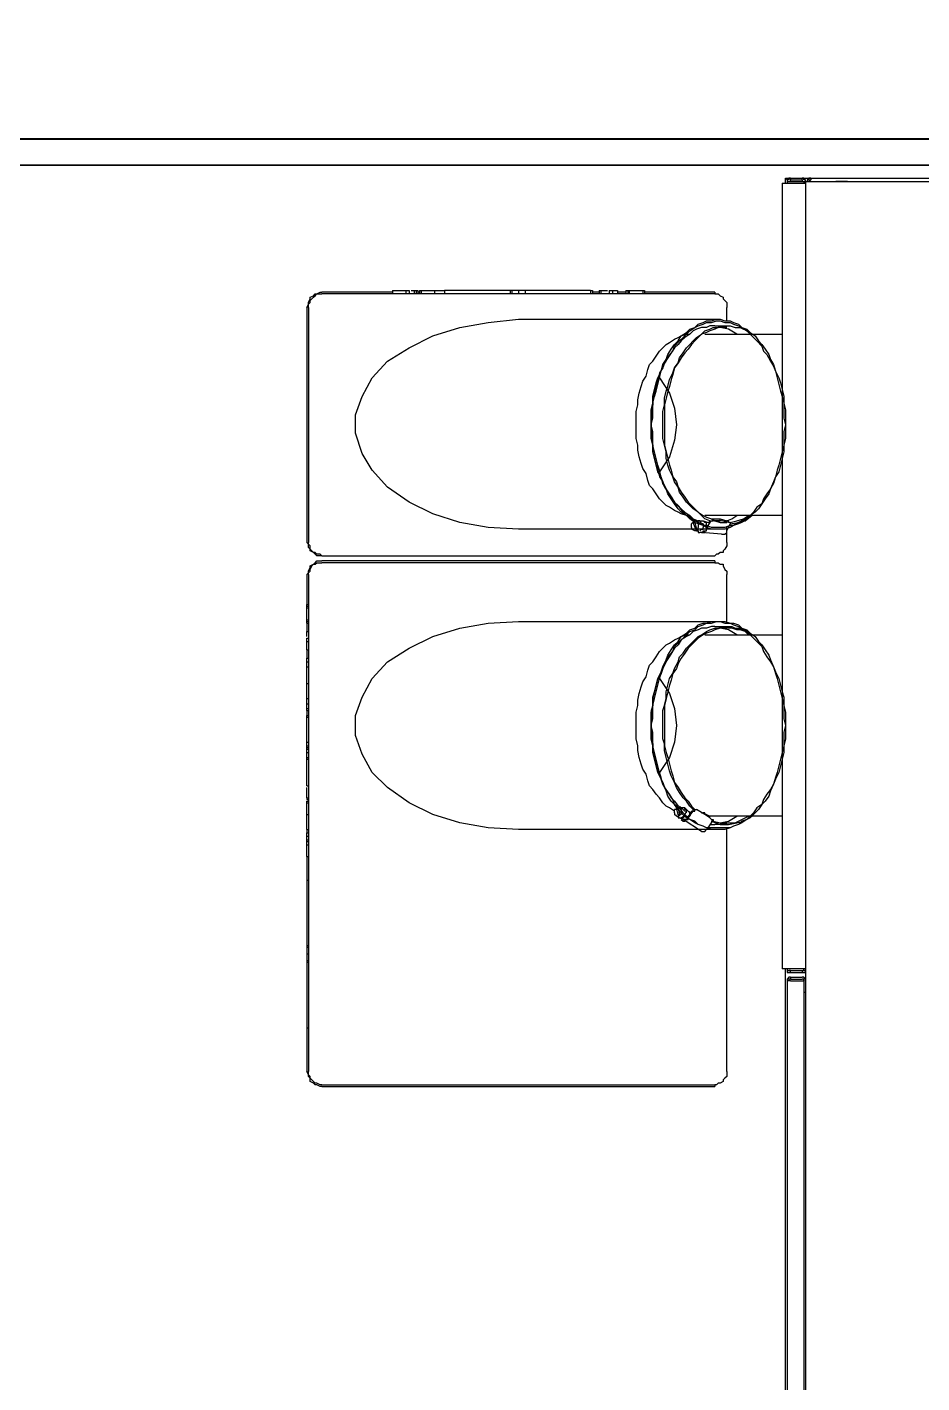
# Model space of a CAD drawing. Header units: millimetres. Extents: x 933584 to 974011, y 4545988 to 4553664.
# Drawn here: x 940089.8 to 940158.2, y 4547120.4 to 4547224.1 of the extents above; entities that cross this region are included whole.
import ezdxf

# ---------------------------------------------------------------- set-up
doc = ezdxf.new("R2010")
doc.units = ezdxf.units.MM
doc.linetypes.add('568_AVN_KES_01$0$HIDDEN', pattern=[0.375, 0.25, -0.125])
for name, color, linetype in [('0-EST-MEA', 10, 'Continuous'), ('0-LNS-SPL', 13, '568_AVN_KES_01$0$HIDDEN'), ('8-KBT-KEQ', 4, 'Continuous')]:
    doc.layers.add(name, color=color, linetype=linetype)
doc.layers.add('2-SPS-IBW', color=5, linetype='Continuous', lineweight=40)

# ---------------------------------------------------------------- blocks, each defined once
blk = doc.blocks.new('DBXCBXC')
at = {"layer": '8-KBT-KEQ'}
for p, q in [((940420.35, 4546771.12), (940420.74, 4546771.12)), ((940420.35, 4546771.12), (940420.48, 4546770.99)), ((940420.35, 4546770.74), (940420.35, 4546771.12)), ((940420.48, 4546770.99), (940420.35, 4546771.12)), ((940420.74, 4546771.12), (940420.74, 4546770.99)), ((940420.74, 4546771.12), (940421.64, 4546771.12)), ((940420.74, 4546770.99), (940421.64, 4546770.99)), ((940421.64, 4546770.99), (940421.64, 4546771.12)), ((940421.64, 4546771.12), (940422.28, 4546771.12)), ((940421.64, 4546770.99), (940421.64, 4546770.86)), ((940422.28, 4546771.12), (940477.48, 4546771.12)), ((940420.1, 4546770.74), (940420.1, 4546710.66)), ((940420.1, 4546770.74), (940421.89, 4546770.74)), ((940420.48, 4546770.86), (940420.61, 4546770.86)), ((940420.48, 4546770.86), (940420.48, 4546770.74)), ((940420.61, 4546770.86), (940421.76, 4546770.86)), ((940421.76, 4546770.86), (940421.76, 4546770.74)), ((940421.76, 4546770.86), (940421.89, 4546770.86)), ((940421.89, 4546770.86), (940421.89, 4546665.47)), ((940421.89, 4546770.86), (940426.9, 4546770.86)), ((940421.89, 4546770.86), (940421.89, 4546770.74)), ((940422.15, 4546770.86), (940422.15, 4546770.86)), ((940424.2, 4546770.86), (940424.2, 4546770.86)), ((940425.1, 4546770.86), (940424.2, 4546770.86)), ((940425.1, 4546770.86), (940425.1, 4546770.86)), ((940426.9, 4546770.86), (940440.38, 4546770.86)), ((940390.31, 4546762.39), (940384.92, 4546762.39)), ((940414.96, 4546762.26), (940384.92, 4546762.26)), ((940390.31, 4546762.52), (940390.31, 4546762.26)), ((940390.31, 4546762.52), (940391.34, 4546762.52)), ((940391.34, 4546762.52), (940391.34, 4546762.26)), ((940391.34, 4546762.52), (940391.6, 4546762.52)), ((940391.6, 4546762.52), (940391.6, 4546762.26)), ((940391.6, 4546762.52), (940391.6, 4546762.26)), ((940391.6, 4546762.52), (940391.6, 4546762.52)), ((940391.73, 4546762.52), (940391.98, 4546762.52)), ((940391.98, 4546762.52), (940392.11, 4546762.52)), ((940391.98, 4546762.52), (940391.98, 4546762.26)), ((940392.11, 4546762.52), (940392.11, 4546762.26)), ((940392.11, 4546762.52), (940392.24, 4546762.52)), ((940392.24, 4546762.52), (940392.24, 4546762.26)), ((940392.24, 4546762.52), (940392.24, 4546762.52)), ((940392.37, 4546762.39), (940392.24, 4546762.39)), ((940392.37, 4546762.52), (940392.37, 4546762.26)), ((940392.37, 4546762.52), (940392.5, 4546762.52)), ((940392.5, 4546762.52), (940393.52, 4546762.52)), ((940392.5, 4546762.52), (940392.5, 4546762.26)), ((940393.52, 4546762.52), (940393.52, 4546762.26)), ((940393.52, 4546762.52), (940394.29, 4546762.52)), ((940394.29, 4546762.52), (940394.29, 4546762.26)), ((940399.3, 4546762.52), (940394.29, 4546762.52)), ((940399.3, 4546762.52), (940399.3, 4546762.26)), ((940399.43, 4546762.52), (940399.3, 4546762.52)), ((940399.43, 4546762.52), (940399.43, 4546762.26)), ((940399.94, 4546762.52), (940399.43, 4546762.52)), ((940399.94, 4546762.52), (940399.94, 4546762.26)), ((940400.45, 4546762.52), (940399.94, 4546762.52)), ((940405.46, 4546762.52), (940400.45, 4546762.52)), ((940400.45, 4546762.52), (940400.45, 4546762.26)), ((940400.45, 4546762.52), (940400.45, 4546762.26)), ((940400.45, 4546762.52), (940400.45, 4546762.52)), ((940405.46, 4546762.52), (940405.46, 4546762.26)), ((940405.46, 4546762.52), (940405.59, 4546762.52)), ((940405.59, 4546762.52), (940405.59, 4546762.26)), ((940405.59, 4546762.52), (940405.59, 4546762.26)), ((940405.59, 4546762.52), (940405.59, 4546762.52)), ((940406.1, 4546762.39), (940405.59, 4546762.39)), ((940406.1, 4546762.52), (940406.1, 4546762.26)), ((940406.1, 4546762.52), (940406.23, 4546762.52)), ((940406.1, 4546762.52), (940406.1, 4546762.26)), ((940406.23, 4546762.52), (940406.74, 4546762.52)), ((940406.23, 4546762.52), (940406.23, 4546762.26)), ((940406.87, 4546762.52), (940407.13, 4546762.52)), ((940406.87, 4546762.52), (940406.87, 4546762.26)), ((940407.13, 4546762.52), (940407.13, 4546762.26)), ((940407.13, 4546762.52), (940407.52, 4546762.52)), ((940407.52, 4546762.52), (940407.52, 4546762.26)), ((940408.16, 4546762.39), (940407.52, 4546762.39)), ((940408.16, 4546762.52), (940408.29, 4546762.52)), ((940408.16, 4546762.52), (940408.16, 4546762.26)), ((940408.29, 4546762.52), (940408.29, 4546762.26)), ((940408.29, 4546762.52), (940408.41, 4546762.52)), ((940408.41, 4546762.52), (940409.44, 4546762.52)), ((940408.41, 4546762.52), (940408.41, 4546762.26)), ((940409.44, 4546762.52), (940409.44, 4546762.26)), ((940409.44, 4546762.52), (940409.57, 4546762.52)), ((940409.44, 4546762.52), (940409.57, 4546762.52)), ((940409.57, 4546762.52), (940409.57, 4546762.26)), ((940409.57, 4546762.52), (940409.57, 4546762.26)), ((940414.96, 4546762.39), (940409.57, 4546762.39)), ((940414.96, 4546762.39), (940414.96, 4546762.26)), ((940383.77, 4546761.24), (940383.77, 4546743.26)), ((940383.9, 4546761.24), (940383.9, 4546743.26)), ((940415.86, 4546760.21), (940415.86, 4546761.24)), ((940399.94, 4546760.34), (940415.22, 4546760.34)), ((940414.96, 4546759.82), (940415.86, 4546759.82)), ((940414.19, 4546759.18), (940420.1, 4546759.18)), ((940420.1, 4546745.32), (940414.19, 4546745.32)), ((940414.7, 4546745.06), (940415.35, 4546745.06)), ((940415.35, 4546745.06), (940415.86, 4546744.93)), ((940415.22, 4546744.29), (940399.94, 4546744.29)), ((940413.29, 4546744.8), (940413.16, 4546744.68)), ((940413.16, 4546744.42), (940413.16, 4546744.68)), ((940413.16, 4546744.42), (940413.16, 4546744.29)), ((940413.42, 4546744.16), (940413.16, 4546744.29)), ((940413.55, 4546744.16), (940413.29, 4546744.8)), ((940413.29, 4546744.8), (940413.29, 4546744.8)), ((940413.29, 4546744.8), (940413.42, 4546744.8)), ((940413.42, 4546744.93), (940413.81, 4546744.93)), ((940413.42, 4546744.93), (940413.42, 4546744.93)), ((940413.42, 4546744.8), (940413.42, 4546744.93)), ((940413.42, 4546744.8), (940413.55, 4546744.29)), ((940413.68, 4546744.16), (940413.42, 4546744.16)), ((940413.55, 4546744.16), (940413.42, 4546744.16)), ((940413.42, 4546744.16), (940413.42, 4546744.16)), ((940413.55, 4546744.93), (940413.68, 4546744.93)), ((940413.55, 4546744.93), (940413.68, 4546744.8)), ((940413.55, 4546744.93), (940413.55, 4546744.93)), ((940413.55, 4546744.93), (940413.55, 4546744.93)), ((940413.68, 4546744.29), (940413.55, 4546744.29)), ((940413.55, 4546744.29), (940413.68, 4546744.29)), ((940413.55, 4546744.29), (940413.68, 4546744.16)), ((940413.68, 4546744.16), (940413.55, 4546744.16)), ((940413.81, 4546744.93), (940413.68, 4546744.93)), ((940413.81, 4546744.93), (940413.68, 4546744.93)), ((940413.68, 4546744.68), (940413.68, 4546744.8)), ((940413.68, 4546744.68), (940413.68, 4546744.42)), ((940413.68, 4546744.29), (940413.68, 4546744.42)), ((940413.68, 4546744.16), (940413.68, 4546744.29)), ((940413.68, 4546744.16), (940413.68, 4546744.16)), ((940413.81, 4546744.93), (940414.06, 4546744.93)), ((940413.81, 4546744.93), (940413.93, 4546744.68)), ((940413.81, 4546744.8), (940413.81, 4546744.8)), ((940413.93, 4546744.29), (940413.81, 4546744.16)), ((940414.06, 4546744.03), (940413.81, 4546744.03)), ((940414.06, 4546744.68), (940413.93, 4546744.68)), ((940415.47, 4546743.91), (940413.93, 4546744.03)), ((940414.06, 4546744.93), (940414.45, 4546744.8)), ((940414.06, 4546744.68), (940414.06, 4546744.42)), ((940414.32, 4546744.29), (940414.58, 4546744.8)), ((940414.58, 4546744.8), (940414.32, 4546744.42)), ((940414.58, 4546744.8), (940414.45, 4546744.8)), ((940414.7, 4546744.93), (940414.83, 4546744.93)), ((940414.7, 4546744.93), (940414.7, 4546744.93)), ((940415.47, 4546744.93), (940414.83, 4546744.93)), ((940415.22, 4546744.93), (940415.35, 4546744.93)), ((940415.35, 4546744.93), (940415.35, 4546744.93)), ((940415.99, 4546744.8), (940415.47, 4546744.93)), ((940415.86, 4546744.16), (940416.12, 4546744.68)), ((940415.86, 4546743.26), (940415.86, 4546744.42)), ((940416.12, 4546744.8), (940415.99, 4546744.8)), ((940416.12, 4546744.8), (940416.12, 4546744.68)), ((940384.92, 4546742.24), (940414.96, 4546742.24)), ((940384.92, 4546742.24), (940414.96, 4546742.24)), ((940414.96, 4546742.24), (940414.96, 4546742.24)), ((940414.96, 4546741.85), (940384.92, 4546741.85)), ((940414.96, 4546741.72), (940384.92, 4546741.72)), ((940414.96, 4546741.85), (940414.96, 4546741.72)), ((940383.77, 4546740.82), (940383.77, 4546738.51)), ((940383.9, 4546740.82), (940383.9, 4546702.83)), ((940415.86, 4546737.23), (940415.86, 4546740.82)), ((940383.77, 4546738.51), (940383.9, 4546738.51)), ((940383.77, 4546738.39), (940383.77, 4546738.51)), ((940383.77, 4546738.39), (940383.9, 4546738.39)), ((940383.77, 4546738.26), (940383.77, 4546738.39)), ((940383.77, 4546738.26), (940383.9, 4546738.26)), ((940383.77, 4546737.36), (940383.77, 4546738.26)), ((940383.77, 4546737.36), (940383.9, 4546737.36)), ((940383.77, 4546737.23), (940383.77, 4546737.36)), ((940383.77, 4546737.23), (940383.9, 4546737.23)), ((940383.77, 4546737.1), (940383.77, 4546737.23)), ((940383.77, 4546737.1), (940383.9, 4546737.1)), ((940383.77, 4546737.1), (940383.77, 4546736.46)), ((940399.94, 4546737.23), (940415.22, 4546737.23)), ((940414.96, 4546736.85), (940415.86, 4546736.85)), ((940383.77, 4546736.08), (940383.77, 4546736.46)), ((940383.77, 4546736.46), (940383.9, 4546736.46)), ((940383.77, 4546735.69), (940383.77, 4546735.95)), ((940383.77, 4546735.95), (940383.9, 4546735.95)), ((940383.77, 4546735.69), (940383.9, 4546735.69)), ((940383.77, 4546735.05), (940383.77, 4546735.69)), ((940414.19, 4546736.2), (940420.1, 4546736.2)), ((940383.77, 4546735.05), (940383.9, 4546735.05)), ((940383.77, 4546735.05), (940383.9, 4546735.05)), ((940383.77, 4546735.05), (940383.77, 4546735.05)), ((940383.77, 4546735.05), (940383.9, 4546735.05)), ((940383.77, 4546735.05), (940383.77, 4546734.41)), ((940383.77, 4546734.15), (940383.77, 4546734.41)), ((940383.77, 4546734.41), (940383.9, 4546734.41)), ((940383.77, 4546734.41), (940383.77, 4546734.41)), ((940383.77, 4546734.41), (940383.9, 4546734.41)), ((940383.77, 4546734.41), (940383.77, 4546734.41)), ((940383.77, 4546734.15), (940383.9, 4546734.15)), ((940383.77, 4546733.76), (940383.77, 4546734.15)), ((940383.77, 4546733.76), (940383.9, 4546733.76)), ((940383.77, 4546732.48), (940383.77, 4546733.76)), ((940383.77, 4546733.76), (940383.77, 4546733.76)), ((940383.77, 4546732.48), (940383.9, 4546732.48)), ((940383.77, 4546732.48), (940383.9, 4546732.48)), ((940383.77, 4546732.1), (940383.77, 4546732.48)), ((940383.77, 4546732.48), (940383.77, 4546732.48)), ((940383.77, 4546731.84), (940383.77, 4546732.1)), ((940383.77, 4546732.1), (940383.77, 4546732.1)), ((940383.77, 4546731.33), (940383.77, 4546731.84)), ((940383.77, 4546731.33), (940383.9, 4546731.33)), ((940383.77, 4546730.94), (940383.77, 4546731.33)), ((940383.77, 4546730.94), (940383.9, 4546730.94)), ((940383.77, 4546730.56), (940383.77, 4546730.94)), ((940383.77, 4546730.56), (940383.9, 4546730.56)), ((940383.77, 4546730.43), (940383.77, 4546730.56)), ((940383.77, 4546730.43), (940383.9, 4546730.43)), ((940383.77, 4546730.43), (940383.77, 4546730.04)), ((940383.77, 4546730.04), (940383.9, 4546730.04)), ((940383.77, 4546729.91), (940383.77, 4546730.04)), ((940383.77, 4546729.91), (940383.9, 4546729.91)), ((940383.77, 4546727.99), (940383.77, 4546729.91)), ((940383.77, 4546727.99), (940383.9, 4546727.99)), ((940383.77, 4546727.73), (940383.77, 4546727.99)), ((940383.77, 4546727.73), (940383.9, 4546727.73)), ((940383.77, 4546727.6), (940383.77, 4546727.73)), ((940383.77, 4546727.6), (940383.9, 4546727.6)), ((940383.77, 4546727.47), (940383.77, 4546727.6)), ((940383.77, 4546727.47), (940383.9, 4546727.47)), ((940383.77, 4546727.22), (940383.77, 4546727.47)), ((940383.77, 4546727.22), (940383.9, 4546727.22)), ((940383.77, 4546726.83), (940383.77, 4546727.22)), ((940383.77, 4546726.83), (940383.9, 4546726.83)), ((940383.77, 4546726.7), (940383.77, 4546726.83)), ((940383.77, 4546724.65), (940383.77, 4546726.7)), ((940383.77, 4546726.7), (940383.9, 4546726.7)), ((940383.77, 4546724.65), (940383.9, 4546724.65)), ((940383.77, 4546723.75), (940383.77, 4546724.52)), ((940383.77, 4546723.75), (940383.9, 4546723.75)), ((940383.77, 4546723.75), (940383.77, 4546723.62)), ((940383.77, 4546723.62), (940383.9, 4546723.62)), ((940383.77, 4546723.62), (940383.77, 4546723.62)), ((940383.77, 4546723.5), (940383.9, 4546723.5)), ((940383.77, 4546723.37), (940383.77, 4546723.5)), ((940383.77, 4546723.37), (940383.9, 4546723.37)), ((940383.77, 4546722.47), (940383.77, 4546723.37)), ((940383.77, 4546722.47), (940383.9, 4546722.47)), ((940383.77, 4546721.31), (940383.77, 4546722.47)), ((940411.88, 4546722.6), (940411.88, 4546722.85)), ((940411.88, 4546722.6), (940411.88, 4546722.47)), ((940412.01, 4546722.34), (940411.88, 4546722.47)), ((940412.14, 4546722.47), (940412.01, 4546722.98)), ((940412.01, 4546722.98), (940412.01, 4546722.98)), ((940412.01, 4546722.98), (940412.14, 4546722.98)), ((940412.01, 4546722.47), (940412.01, 4546722.47)), ((940412.26, 4546722.21), (940412.01, 4546722.34)), ((940412.14, 4546722.98), (940412.14, 4546723.11)), ((940412.14, 4546722.98), (940412.26, 4546722.47)), ((940412.14, 4546722.98), (940412.26, 4546722.34)), ((940412.14, 4546722.98), (940412.14, 4546722.98)), ((940412.26, 4546722.34), (940412.14, 4546722.47)), ((940412.14, 4546722.47), (940412.14, 4546722.34)), ((940412.26, 4546723.11), (940412.52, 4546722.85)), ((940412.26, 4546723.11), (940412.39, 4546722.98)), ((940412.26, 4546722.98), (940412.26, 4546722.98)), ((940412.39, 4546722.47), (940412.26, 4546722.47)), ((940412.26, 4546722.47), (940412.26, 4546722.47)), ((940412.26, 4546722.34), (940412.26, 4546722.47)), ((940412.52, 4546722.08), (940412.26, 4546722.21)), ((940412.26, 4546722.21), (940412.39, 4546722.21)), ((940412.39, 4546722.85), (940412.39, 4546722.98)), ((940412.39, 4546722.85), (940412.39, 4546722.6)), ((940412.39, 4546722.47), (940412.39, 4546722.6)), ((940412.65, 4546722.34), (940412.39, 4546722.21)), ((940412.52, 4546722.85), (940412.65, 4546722.72)), ((940412.52, 4546722.85), (940412.52, 4546722.85)), ((940412.65, 4546722.98), (940412.91, 4546722.72)), ((940412.78, 4546722.72), (940412.65, 4546722.47)), ((940412.78, 4546722.72), (940412.65, 4546722.72)), ((940412.65, 4546722.34), (940412.65, 4546722.47)), ((940412.91, 4546722.72), (940413.16, 4546722.6)), ((940412.91, 4546722.21), (940413.29, 4546722.72)), ((940413.16, 4546722.72), (940413.04, 4546722.34)), ((940413.42, 4546722.85), (940413.55, 4546722.85)), ((940414.19, 4546722.47), (940413.55, 4546722.85)), ((940413.93, 4546722.6), (940414.06, 4546722.6)), ((940414.06, 4546722.6), (940414.58, 4546722.34)), ((940414.58, 4546722.21), (940414.19, 4546722.47)), ((940420.1, 4546722.34), (940414.58, 4546722.34)), ((940414.58, 4546722.21), (940414.58, 4546722.34)), ((940414.7, 4546722.08), (940414.58, 4546722.21)), ((940383.77, 4546721.31), (940383.9, 4546721.31)), ((940383.77, 4546721.31), (940383.9, 4546721.31)), ((940383.77, 4546721.31), (940383.77, 4546721.31)), ((940383.77, 4546721.31), (940383.77, 4546721.06)), ((940415.22, 4546721.31), (940399.94, 4546721.31)), ((940413.93, 4546721.18), (940412.52, 4546722.08)), ((940414.45, 4546721.44), (940414.7, 4546721.83)), ((940414.58, 4546721.7), (940414.96, 4546721.7)), ((940415.86, 4546721.7), (940414.96, 4546721.7)), ((940415.86, 4546702.83), (940415.86, 4546721.31)), ((940383.77, 4546721.06), (940383.9, 4546721.06)), ((940383.77, 4546720.8), (940383.77, 4546721.06)), ((940383.77, 4546721.06), (940383.77, 4546721.06)), ((940383.77, 4546721.06), (940383.9, 4546721.06)), ((940383.77, 4546721.06), (940383.77, 4546721.06)), ((940383.77, 4546720.8), (940383.9, 4546720.8)), ((940383.77, 4546720.54), (940383.77, 4546720.8)), ((940383.77, 4546720.54), (940383.9, 4546720.54)), ((940383.77, 4546720.41), (940383.77, 4546720.54)), ((940383.77, 4546720.41), (940383.9, 4546720.41)), ((940383.77, 4546720.16), (940383.77, 4546720.41)), ((940383.77, 4546720.16), (940383.9, 4546720.16)), ((940383.77, 4546719.26), (940383.77, 4546720.16)), ((940383.77, 4546719.26), (940383.9, 4546719.26)), ((940383.77, 4546719.26), (940383.77, 4546717.46)), ((940383.77, 4546717.46), (940383.9, 4546717.46)), ((940383.77, 4546717.46), (940383.77, 4546712.46)), ((940383.77, 4546712.46), (940383.9, 4546712.46)), ((940383.77, 4546712.46), (940383.77, 4546712.33)), ((940383.77, 4546712.33), (940383.9, 4546712.33)), ((940383.77, 4546712.33), (940383.77, 4546711.81)), ((940383.77, 4546711.81), (940383.9, 4546711.81)), ((940383.77, 4546711.81), (940383.77, 4546711.3)), ((940383.77, 4546711.3), (940383.9, 4546711.3)), ((940383.77, 4546711.3), (940383.77, 4546711.17)), ((940383.77, 4546711.17), (940383.9, 4546711.17)), ((940383.77, 4546711.17), (940383.77, 4546706.17)), ((940421.89, 4546710.66), (940420.1, 4546710.66)), ((940420.35, 4546665.22), (940420.35, 4546710.66)), ((940420.48, 4546710.66), (940420.48, 4546710.53)), ((940420.48, 4546710.53), (940420.61, 4546710.53)), ((940420.48, 4546709.76), (940420.48, 4546665.47)), ((940420.61, 4546710.53), (940421.76, 4546710.53)), ((940420.74, 4546710.53), (940420.61, 4546710.53)), ((940420.74, 4546710.53), (940421.64, 4546710.53)), ((940420.74, 4546710.4), (940420.74, 4546710.53)), ((940420.74, 4546710.4), (940421.64, 4546710.4)), ((940420.74, 4546710.02), (940420.74, 4546709.89)), ((940420.74, 4546710.02), (940421.64, 4546710.02)), ((940420.74, 4546709.89), (940421.64, 4546709.89)), ((940420.74, 4546709.76), (940421.76, 4546709.76)), ((940421.64, 4546710.53), (940421.64, 4546710.4)), ((940421.64, 4546710.53), (940421.64, 4546710.53)), ((940421.76, 4546710.53), (940421.76, 4546710.66)), ((940421.76, 4546710.53), (940421.89, 4546710.53)), ((940421.76, 4546709.76), (940421.76, 4546665.47)), ((940421.89, 4546710.53), (940421.89, 4546710.66)), ((940421.89, 4546708.86), (940421.76, 4546708.86)), ((940421.89, 4546708.86), (940421.76, 4546708.86)), ((940421.89, 4546708.48), (940421.89, 4546708.48)), ((940421.89, 4546708.48), (940421.89, 4546707.96)), ((940421.89, 4546707.96), (940421.89, 4546707.96)), ((940421.89, 4546707.96), (940421.89, 4546707.45)), ((940421.89, 4546707.45), (940421.89, 4546707.45)), ((940383.77, 4546706.17), (940383.9, 4546706.17)), ((940383.77, 4546706.17), (940383.77, 4546702.83)), ((940384.92, 4546701.8), (940414.96, 4546701.8)), ((940384.92, 4546701.67), (940414.96, 4546701.67)), ((940414.96, 4546701.8), (940414.96, 4546701.67))]:
    blk.add_line(p, q, dxfattribs=at)
for points in [[(940420.74, 4546771.12), (940420.61, 4546771.12), (940420.61, 4546770.99), (940420.48, 4546770.99), (940420.48, 4546770.86), (940420.48, 4546770.74)], [(940420.61, 4546770.86), (940420.74, 4546770.86), (940420.74, 4546770.99)], [(940421.89, 4546770.74), (940421.89, 4546770.86), (940421.89, 4546770.99), (940421.76, 4546770.99), (940421.76, 4546771.12), (940421.64, 4546771.12)], [(940422.28, 4546771.12), (940422.15, 4546771.12), (940422.15, 4546770.99), (940422.02, 4546770.99), (940422.02, 4546770.86)], [(940422.28, 4546771.12), (940422.28, 4546770.99), (940422.15, 4546770.86)], [(940383.77, 4546761.24), (940383.9, 4546761.49), (940383.9, 4546761.62), (940384.02, 4546761.88), (940384.02, 4546762.01), (940384.28, 4546762.13), (940384.41, 4546762.26), (940384.54, 4546762.26), (940384.79, 4546762.39), (940384.92, 4546762.39)], [(940383.9, 4546761.24), (940383.9, 4546761.49), (940384.02, 4546761.62), (940384.02, 4546761.75), (940384.15, 4546761.88), (940384.28, 4546762.01), (940384.41, 4546762.13), (940384.54, 4546762.26), (940384.79, 4546762.26), (940384.92, 4546762.26)], [(940414.96, 4546762.26), (940415.09, 4546762.26), (940415.22, 4546762.26), (940415.35, 4546762.13), (940415.6, 4546762.01), (940415.6, 4546761.88), (940415.73, 4546761.75), (940415.86, 4546761.62), (940415.86, 4546761.49), (940415.86, 4546761.24)], [(940399.94, 4546744.29), (940397.63, 4546744.42), (940395.45, 4546744.8), (940393.39, 4546745.45), (940391.6, 4546746.34), (940389.93, 4546747.5), (940388.77, 4546748.78), (940388, 4546750.07), (940387.49, 4546751.61), (940387.49, 4546753.02), (940388, 4546754.43), (940388.77, 4546755.84), (940389.93, 4546757.13), (940391.6, 4546758.15), (940393.39, 4546759.05), (940395.45, 4546759.7), (940397.63, 4546760.08), (940399.94, 4546760.34)], [(940414.96, 4546759.82), (940414.58, 4546759.82), (940414.32, 4546759.7), (940413.93, 4546759.7), (940413.55, 4546759.57), (940413.29, 4546759.44), (940413.04, 4546759.18), (940412.65, 4546758.93), (940412.39, 4546758.67), (940412.14, 4546758.41), (940411.88, 4546758.15), (940411.62, 4546757.77), (940411.37, 4546757.38), (940411.11, 4546757), (940410.98, 4546756.61), (940410.72, 4546756.23), (940410.6, 4546755.72), (940410.47, 4546755.2), (940410.34, 4546754.82), (940410.21, 4546754.3), (940410.21, 4546753.79), (940410.08, 4546753.28), (940410.08, 4546752.76)], [(940410.98, 4546752.76), (940410.98, 4546753.28), (940411.11, 4546753.79), (940411.11, 4546754.3), (940411.24, 4546754.82), (940411.37, 4546755.2), (940411.49, 4546755.72), (940411.75, 4546756.23), (940411.88, 4546756.61), (940412.14, 4546757), (940412.26, 4546757.38), (940412.52, 4546757.77), (940412.78, 4546758.15), (940413.04, 4546758.41), (940413.29, 4546758.67), (940413.55, 4546758.93), (940413.93, 4546759.18), (940414.19, 4546759.44), (940414.58, 4546759.57), (940414.83, 4546759.7), (940415.22, 4546759.7), (940415.47, 4546759.82), (940415.86, 4546759.82), (940416.12, 4546759.82), (940416.5, 4546759.7), (940416.89, 4546759.7), (940417.14, 4546759.57), (940417.53, 4546759.44), (940417.78, 4546759.18)], [(940415.86, 4546759.7), (940415.6, 4546759.7), (940415.22, 4546759.7), (940414.96, 4546759.57), (940414.58, 4546759.44), (940414.32, 4546759.31), (940413.93, 4546759.18), (940413.68, 4546758.93), (940413.42, 4546758.67), (940413.16, 4546758.41), (940412.91, 4546758.03), (940412.65, 4546757.77), (940412.39, 4546757.38), (940412.14, 4546757), (940411.88, 4546756.61), (940411.75, 4546756.1), (940411.62, 4546755.72), (940411.49, 4546755.2), (940411.37, 4546754.82), (940411.24, 4546754.3), (940411.11, 4546753.79), (940411.11, 4546753.28), (940411.11, 4546752.76)], [(940416.63, 4546759.18), (940415.99, 4546759.57), (940415.35, 4546759.7)], [(940413.04, 4546745.32), (940412.78, 4546745.32), (940412.39, 4546745.45), (940412.14, 4546745.57), (940411.88, 4546745.7), (940411.49, 4546745.96), (940411.24, 4546746.09), (940410.98, 4546746.34), (940410.72, 4546746.6), (940410.47, 4546746.99), (940410.21, 4546747.37), (940409.95, 4546747.63), (940409.83, 4546748.01), (940409.7, 4546748.53), (940409.44, 4546748.91), (940409.31, 4546749.3), (940409.18, 4546749.81), (940409.06, 4546750.32), (940409.06, 4546750.71), (940408.93, 4546751.22), (940408.93, 4546751.74), (940408.93, 4546752.25), (940408.93, 4546752.76), (940408.93, 4546753.28), (940409.06, 4546753.79), (940409.06, 4546754.18), (940409.18, 4546754.69), (940409.31, 4546755.2), (940409.44, 4546755.59), (940409.7, 4546755.97), (940409.83, 4546756.49), (940409.95, 4546756.87), (940410.21, 4546757.13), (940410.47, 4546757.51), (940410.72, 4546757.9), (940410.98, 4546758.15), (940411.24, 4546758.41), (940411.49, 4546758.54), (940411.88, 4546758.8), (940412.14, 4546758.93), (940412.39, 4546759.05), (940412.78, 4546759.18), (940413.04, 4546759.18)], [(940410.72, 4546755.84), (940411.49, 4546754.69), (940411.88, 4546753.53), (940412.01, 4546752.25)], [(940410.08, 4546752.76), (940410.08, 4546752.25), (940410.08, 4546751.74), (940410.08, 4546751.22), (940410.21, 4546750.71), (940410.21, 4546750.2), (940410.34, 4546749.68), (940410.47, 4546749.17), (940410.6, 4546748.78), (940410.72, 4546748.27), (940410.98, 4546747.89), (940411.11, 4546747.5), (940411.37, 4546747.12), (940411.62, 4546746.73), (940411.88, 4546746.34), (940412.14, 4546746.09), (940412.39, 4546745.83), (940412.65, 4546745.57), (940413.04, 4546745.32), (940413.29, 4546745.06), (940413.68, 4546744.93)], [(940412.01, 4546752.25), (940411.88, 4546751.09), (940411.49, 4546749.81), (940410.72, 4546748.66)], [(940414.58, 4546744.93), (940414.19, 4546745.06), (940413.93, 4546745.32), (940413.68, 4546745.57), (940413.29, 4546745.83), (940413.04, 4546746.09), (940412.78, 4546746.34), (940412.52, 4546746.73), (940412.26, 4546747.12), (940412.14, 4546747.5), (940411.88, 4546747.89), (940411.75, 4546748.27), (940411.49, 4546748.78), (940411.37, 4546749.17), (940411.24, 4546749.68), (940411.24, 4546750.2), (940411.11, 4546750.71), (940410.98, 4546751.22), (940410.98, 4546751.74), (940410.98, 4546752.25), (940410.98, 4546752.76)], [(940411.11, 4546752.76), (940411.11, 4546752.25), (940411.11, 4546751.74), (940411.11, 4546751.22), (940411.11, 4546750.71), (940411.24, 4546750.2), (940411.37, 4546749.68), (940411.49, 4546749.17), (940411.62, 4546748.78), (940411.75, 4546748.27), (940412.01, 4546747.89), (940412.14, 4546747.5), (940412.39, 4546747.12), (940412.65, 4546746.73), (940412.91, 4546746.34), (940413.16, 4546746.09), (940413.42, 4546745.83), (940413.68, 4546745.57), (940414.06, 4546745.32), (940414.32, 4546745.19), (940414.7, 4546745.06), (940414.96, 4546744.93), (940415.35, 4546744.8), (940415.6, 4546744.8), (940415.86, 4546744.8)], [(940415.47, 4546744.93), (940415.35, 4546744.93), (940415.35, 4546745.06)], [(940415.86, 4546744.93), (940416.24, 4546745.06), (940416.63, 4546745.32)], [(940416.12, 4546744.8), (940416.63, 4546744.93), (940417.14, 4546745.06), (940417.53, 4546745.32)], [(940416.12, 4546744.68), (940416.76, 4546744.8), (940417.27, 4546744.93), (940417.78, 4546745.32)], [(940413.55, 4546744.16), (940413.68, 4546744.16), (940413.68, 4546744.03), (940413.81, 4546744.03)], [(940413.55, 4546744.16), (940413.68, 4546744.16), (940413.68, 4546744.03)], [(940413.93, 4546744.29), (940414.06, 4546744.29), (940414.06, 4546744.42)], [(940413.93, 4546744.03), (940414.06, 4546744.03), (940414.19, 4546744.03), (940414.19, 4546744.16), (940414.32, 4546744.16), (940414.32, 4546744.29)], [(940414.32, 4546744.42), (940414.32, 4546744.55), (940414.32, 4546744.68), (940414.32, 4546744.8), (940414.19, 4546744.8), (940414.06, 4546744.93)], [(940414.06, 4546744.03), (940414.06, 4546744.16), (940414.19, 4546744.16), (940414.32, 4546744.16), (940414.32, 4546744.29), (940414.32, 4546744.42)], [(940414.06, 4546744.03), (940414.19, 4546744.16), (940414.32, 4546744.16), (940414.32, 4546744.29), (940414.32, 4546744.42)], [(940414.58, 4546744.8), (940414.7, 4546744.93), (940414.83, 4546744.93)], [(940414.58, 4546744.8), (940414.58, 4546744.93), (940414.7, 4546744.93)], [(940415.47, 4546743.91), (940415.6, 4546743.91), (940415.73, 4546743.91), (940415.86, 4546744.03), (940415.86, 4546744.16)], [(940415.99, 4546744.8), (940415.99, 4546744.93), (940415.86, 4546744.93)], [(940384.92, 4546742.24), (940384.79, 4546742.24), (940384.54, 4546742.24), (940384.41, 4546742.37), (940384.28, 4546742.49), (940384.02, 4546742.62), (940384.02, 4546742.75), (940383.9, 4546742.88), (940383.9, 4546743.14), (940383.77, 4546743.26)], [(940384.92, 4546742.24), (940384.79, 4546742.37), (940384.54, 4546742.37), (940384.41, 4546742.49), (940384.28, 4546742.49), (940384.15, 4546742.62), (940384.02, 4546742.75), (940384.02, 4546743.01), (940383.9, 4546743.14), (940383.9, 4546743.26)], [(940415.86, 4546743.26), (940415.86, 4546743.14), (940415.86, 4546743.01), (940415.73, 4546742.75), (940415.6, 4546742.62), (940415.6, 4546742.49), (940415.35, 4546742.49), (940415.22, 4546742.37), (940415.09, 4546742.37), (940414.96, 4546742.24)], [(940383.77, 4546740.82), (940383.9, 4546740.95), (940383.9, 4546741.08), (940384.02, 4546741.34), (940384.02, 4546741.47), (940384.28, 4546741.6), (940384.41, 4546741.72), (940384.54, 4546741.85), (940384.79, 4546741.85), (940384.92, 4546741.85)], [(940383.9, 4546740.82), (940383.9, 4546740.95), (940384.02, 4546741.08), (940384.02, 4546741.21), (940384.15, 4546741.47), (940384.28, 4546741.6), (940384.41, 4546741.6), (940384.54, 4546741.72), (940384.79, 4546741.72), (940384.92, 4546741.72)], [(940414.96, 4546741.72), (940415.09, 4546741.72), (940415.22, 4546741.72), (940415.35, 4546741.6), (940415.6, 4546741.6), (940415.6, 4546741.47), (940415.73, 4546741.21), (940415.86, 4546741.08), (940415.86, 4546740.95), (940415.86, 4546740.82)], [(940399.94, 4546721.31), (940397.63, 4546721.44), (940395.45, 4546721.83), (940393.39, 4546722.47), (940391.6, 4546723.37), (940389.93, 4546724.52), (940388.77, 4546725.68), (940388, 4546727.09), (940387.49, 4546728.5), (940387.49, 4546730.04), (940388, 4546731.45), (940388.77, 4546732.87), (940389.93, 4546734.15), (940391.6, 4546735.18), (940393.39, 4546736.08), (940395.45, 4546736.72), (940397.63, 4546737.1), (940399.94, 4546737.23)], [(940414.96, 4546736.85), (940414.7, 4546736.85), (940414.32, 4546736.72), (940413.93, 4546736.72), (940413.68, 4546736.59), (940413.29, 4546736.46), (940413.04, 4546736.2), (940412.78, 4546736.08), (940412.39, 4546735.82), (940412.14, 4546735.43), (940411.88, 4546735.18), (940411.62, 4546734.79), (940411.37, 4546734.53), (940411.24, 4546734.15), (940410.98, 4546733.64), (940410.85, 4546733.25), (940410.6, 4546732.87), (940410.47, 4546732.35), (940410.34, 4546731.84)], [(940411.24, 4546731.84), (940411.37, 4546732.35), (940411.49, 4546732.87), (940411.75, 4546733.25), (940411.88, 4546733.64), (940412.14, 4546734.15), (940412.26, 4546734.53), (940412.52, 4546734.79), (940412.78, 4546735.18), (940413.04, 4546735.43), (940413.42, 4546735.82), (940413.68, 4546736.08), (940413.93, 4546736.2), (940414.32, 4546736.46), (940414.58, 4546736.59), (940414.96, 4546736.72), (940415.22, 4546736.72), (940415.6, 4546736.85), (940415.86, 4546736.85), (940416.24, 4546736.85), (940416.5, 4546736.72), (940416.89, 4546736.72), (940417.27, 4546736.59), (940417.53, 4546736.33), (940417.78, 4546736.2)], [(940417.53, 4546736.2), (940417.27, 4546736.46), (940416.89, 4546736.59), (940416.63, 4546736.59), (940416.24, 4546736.72), (940415.99, 4546736.72), (940415.6, 4546736.72), (940415.35, 4546736.72), (940414.96, 4546736.59), (940414.7, 4546736.46), (940414.32, 4546736.33), (940414.06, 4546736.2), (940413.68, 4546735.95), (940413.42, 4546735.69), (940413.16, 4546735.43), (940412.91, 4546735.18), (940412.65, 4546734.79), (940412.39, 4546734.41), (940412.14, 4546734.02), (940412.01, 4546733.64), (940411.75, 4546733.25), (940411.62, 4546732.74), (940411.49, 4546732.35), (940411.37, 4546731.84)], [(940416.63, 4546736.2), (940415.99, 4546736.59), (940415.35, 4546736.72)], [(940411.88, 4546722.72), (940411.49, 4546722.98), (940411.24, 4546723.11), (940410.98, 4546723.37), (940410.72, 4546723.75), (940410.47, 4546724.01), (940410.21, 4546724.39), (940409.95, 4546724.65), (940409.83, 4546725.04), (940409.7, 4546725.55), (940409.44, 4546725.93), (940409.31, 4546726.32), (940409.18, 4546726.83), (940409.06, 4546727.35), (940409.06, 4546727.73), (940408.93, 4546728.24), (940408.93, 4546728.76), (940408.93, 4546729.27), (940408.93, 4546729.79), (940408.93, 4546730.3), (940409.06, 4546730.81), (940409.06, 4546731.2), (940409.18, 4546731.71), (940409.31, 4546732.22), (940409.44, 4546732.61), (940409.7, 4546732.99), (940409.83, 4546733.51), (940409.95, 4546733.89), (940410.21, 4546734.15), (940410.47, 4546734.53), (940410.72, 4546734.92), (940410.98, 4546735.18), (940411.24, 4546735.43), (940411.49, 4546735.56), (940411.88, 4546735.82), (940412.14, 4546735.95), (940412.39, 4546736.08), (940412.78, 4546736.2), (940413.04, 4546736.2)], [(940410.72, 4546732.87), (940411.49, 4546731.71), (940411.88, 4546730.56), (940412.01, 4546729.27)], [(940410.34, 4546731.84), (940410.21, 4546731.33), (940410.21, 4546730.81), (940410.08, 4546730.43), (940410.08, 4546729.91), (940410.08, 4546729.4), (940410.08, 4546728.76), (940410.08, 4546728.24), (940410.21, 4546727.86), (940410.21, 4546727.35), (940410.34, 4546726.83), (940410.47, 4546726.32), (940410.6, 4546725.81), (940410.72, 4546725.42), (940410.98, 4546724.91), (940411.11, 4546724.52), (940411.37, 4546724.14), (940411.62, 4546723.75), (940411.88, 4546723.5), (940412.14, 4546723.11)], [(940413.29, 4546722.85), (940413.04, 4546723.11), (940412.78, 4546723.5), (940412.52, 4546723.75), (940412.26, 4546724.14), (940412.01, 4546724.52), (940411.88, 4546724.91), (940411.62, 4546725.42), (940411.49, 4546725.81), (940411.37, 4546726.32), (940411.24, 4546726.83), (940411.11, 4546727.35), (940411.11, 4546727.86), (940410.98, 4546728.24), (940410.98, 4546728.76), (940410.98, 4546729.4), (940410.98, 4546729.91), (940410.98, 4546730.43), (940411.11, 4546730.81), (940411.24, 4546731.33), (940411.24, 4546731.84)], [(940411.37, 4546731.84), (940411.24, 4546731.33), (940411.11, 4546730.81), (940411.11, 4546730.3), (940411.11, 4546729.79), (940411.11, 4546729.27), (940411.11, 4546728.76), (940411.11, 4546728.24), (940411.11, 4546727.73), (940411.24, 4546727.22), (940411.37, 4546726.83), (940411.49, 4546726.32), (940411.62, 4546725.81), (940411.75, 4546725.42), (940411.88, 4546724.91), (940412.14, 4546724.52), (940412.39, 4546724.14), (940412.65, 4546723.75), (940412.91, 4546723.5), (940413.16, 4546723.11), (940413.42, 4546722.85)], [(940412.01, 4546729.27), (940411.88, 4546727.99), (940411.49, 4546726.83), (940410.72, 4546725.68)], [(940412.01, 4546722.98), (940412.01, 4546722.85), (940411.88, 4546722.85)], [(940412.14, 4546722.34), (940412.14, 4546722.21), (940412.26, 4546722.21), (940412.39, 4546722.21), (940412.52, 4546722.21), (940412.65, 4546722.34), (940412.65, 4546722.47)], [(940412.14, 4546722.34), (940412.14, 4546722.21), (940412.26, 4546722.21), (940412.39, 4546722.21), (940412.52, 4546722.21), (940412.52, 4546722.34), (940412.65, 4546722.34), (940412.65, 4546722.47)], [(940412.78, 4546722.6), (940412.78, 4546722.72), (940412.78, 4546722.85), (940412.65, 4546722.98), (940412.52, 4546722.98), (940412.39, 4546722.98)], [(940412.39, 4546722.08), (940412.52, 4546721.95), (940412.65, 4546721.95), (940412.78, 4546722.08), (940412.91, 4546722.08), (940412.91, 4546722.21)], [(940412.78, 4546722.6), (940412.78, 4546722.72), (940412.78, 4546722.85), (940412.65, 4546722.85), (940412.65, 4546722.98), (940412.52, 4546722.98)], [(940412.52, 4546722.08), (940412.65, 4546722.08), (940412.78, 4546722.08), (940412.91, 4546722.21), (940412.91, 4546722.34), (940413.04, 4546722.47)], [(940413.04, 4546722.34), (940412.91, 4546722.21), (940412.78, 4546722.08), (940412.65, 4546722.08), (940412.52, 4546722.08)], [(940413.04, 4546722.47), (940413.04, 4546722.6), (940412.91, 4546722.72)], [(940413.16, 4546722.72), (940413.29, 4546722.72), (940413.29, 4546722.85), (940413.42, 4546722.85)], [(940413.29, 4546722.72), (940413.42, 4546722.72), (940413.42, 4546722.85), (940413.55, 4546722.85)], [(940414.19, 4546722.47), (940414.19, 4546722.6), (940414.06, 4546722.6)], [(940414.7, 4546721.95), (940415.35, 4546721.7), (940415.99, 4546721.7), (940416.63, 4546721.83), (940417.14, 4546721.95), (940417.78, 4546722.34)], [(940414.83, 4546721.95), (940415.35, 4546721.83), (940415.86, 4546721.83), (940416.5, 4546721.83), (940417.01, 4546722.08), (940417.53, 4546722.34)], [(940415.35, 4546721.83), (940415.99, 4546721.95), (940416.63, 4546722.34)], [(940413.93, 4546721.18), (940414.06, 4546721.18), (940414.19, 4546721.18), (940414.32, 4546721.31), (940414.45, 4546721.44)], [(940414.7, 4546722.08), (940414.83, 4546722.08), (940414.83, 4546721.95), (940414.7, 4546721.95), (940414.7, 4546721.83)], [(940420.48, 4546710.66), (940420.48, 4546710.53), (940420.48, 4546710.4), (940420.61, 4546710.4), (940420.74, 4546710.4)], [(940420.74, 4546710.02), (940420.61, 4546710.02), (940420.48, 4546709.89), (940420.48, 4546709.76)], [(940420.74, 4546709.76), (940420.61, 4546709.76), (940420.48, 4546709.76)], [(940420.74, 4546709.89), (940420.61, 4546709.89), (940420.61, 4546709.76)], [(940421.64, 4546710.4), (940421.76, 4546710.4), (940421.89, 4546710.4), (940421.89, 4546710.53), (940421.89, 4546710.66)], [(940421.89, 4546709.76), (940421.89, 4546709.89), (940421.76, 4546710.02), (940421.64, 4546710.02)], [(940421.76, 4546709.76), (940421.76, 4546709.89), (940421.64, 4546709.89)], [(940384.92, 4546701.67), (940384.79, 4546701.67), (940384.54, 4546701.8), (940384.41, 4546701.8), (940384.28, 4546701.93), (940384.02, 4546702.06), (940384.02, 4546702.31), (940383.9, 4546702.44), (940383.9, 4546702.57), (940383.77, 4546702.83)], [(940384.92, 4546701.8), (940384.79, 4546701.8), (940384.54, 4546701.93), (940384.41, 4546701.93), (940384.28, 4546702.06), (940384.15, 4546702.19), (940384.02, 4546702.31), (940384.02, 4546702.44), (940383.9, 4546702.57), (940383.9, 4546702.83)], [(940415.86, 4546702.83), (940415.86, 4546702.57), (940415.86, 4546702.44), (940415.73, 4546702.31), (940415.6, 4546702.19), (940415.6, 4546702.06), (940415.35, 4546701.93), (940415.22, 4546701.93), (940415.09, 4546701.8), (940414.96, 4546701.8)]]:
    blk.add_lwpolyline(points, dxfattribs=at)
for points in [[(940410.08, 4546752.25), (940410.08, 4546752.76), (940410.08, 4546753.41), (940410.21, 4546753.92), (940410.21, 4546754.43), (940410.34, 4546754.95), (940410.47, 4546755.46), (940410.6, 4546755.84), (940410.85, 4546756.36), (940410.98, 4546756.87), (940411.24, 4546757.26), (940411.37, 4546757.64), (940411.62, 4546758.03), (940411.88, 4546758.41), (940412.14, 4546758.67), (940412.39, 4546759.05), (940412.78, 4546759.31), (940413.04, 4546759.57), (940413.42, 4546759.7), (940413.68, 4546759.95), (940414.06, 4546760.08), (940414.32, 4546760.21), (940414.7, 4546760.21), (940415.09, 4546760.34), (940415.35, 4546760.34), (940415.73, 4546760.21), (940416.12, 4546760.21), (940416.37, 4546760.08), (940416.76, 4546759.95), (940417.01, 4546759.7), (940417.4, 4546759.57), (940417.66, 4546759.31), (940418.04, 4546759.05), (940418.3, 4546758.67), (940418.55, 4546758.41), (940418.81, 4546758.03), (940419.07, 4546757.64), (940419.2, 4546757.26), (940419.45, 4546756.87), (940419.58, 4546756.36), (940419.84, 4546755.84), (940419.97, 4546755.46), (940420.1, 4546754.95), (940420.22, 4546754.43), (940420.22, 4546753.92), (940420.35, 4546753.41), (940420.35, 4546752.76), (940420.35, 4546752.25), (940420.35, 4546751.74), (940420.35, 4546751.22), (940420.22, 4546750.71), (940420.22, 4546750.2), (940420.1, 4546749.68), (940419.97, 4546749.17), (940419.84, 4546748.66), (940419.58, 4546748.27), (940419.45, 4546747.76), (940419.2, 4546747.37), (940419.07, 4546746.99), (940418.81, 4546746.6), (940418.55, 4546746.22), (940418.3, 4546745.83), (940418.04, 4546745.57), (940417.66, 4546745.32), (940417.4, 4546745.06), (940417.01, 4546744.8), (940416.76, 4546744.68), (940416.37, 4546744.55), (940416.12, 4546744.42), (940415.73, 4546744.29), (940415.35, 4546744.29), (940415.09, 4546744.29), (940414.7, 4546744.29), (940414.32, 4546744.42), (940414.06, 4546744.55), (940413.68, 4546744.68), (940413.42, 4546744.8), (940413.04, 4546745.06), (940412.78, 4546745.32), (940412.39, 4546745.57), (940412.14, 4546745.83), (940411.88, 4546746.22), (940411.62, 4546746.6), (940411.37, 4546746.99), (940411.24, 4546747.37), (940410.98, 4546747.76), (940410.85, 4546748.27), (940410.6, 4546748.66), (940410.47, 4546749.17), (940410.34, 4546749.68), (940410.21, 4546750.2), (940410.21, 4546750.71), (940410.08, 4546751.22), (940410.08, 4546751.74)], [(940410.08, 4546752.25), (940410.21, 4546752.76), (940410.21, 4546753.28), (940410.21, 4546753.92), (940410.34, 4546754.43), (940410.47, 4546754.82), (940410.6, 4546755.33), (940410.72, 4546755.84), (940410.85, 4546756.36), (940410.98, 4546756.74), (940411.24, 4546757.13), (940411.49, 4546757.64), (940411.75, 4546757.9), (940411.88, 4546758.28), (940412.26, 4546758.67), (940412.52, 4546758.93), (940412.78, 4546759.18), (940413.04, 4546759.44), (940413.42, 4546759.7), (940413.68, 4546759.82), (940414.06, 4546759.95), (940414.32, 4546760.08), (940414.7, 4546760.08), (940415.09, 4546760.21), (940415.35, 4546760.21), (940415.73, 4546760.08), (940416.12, 4546760.08), (940416.37, 4546759.95), (940416.76, 4546759.82), (940417.01, 4546759.7), (940417.4, 4546759.44), (940417.66, 4546759.18), (940417.91, 4546758.93), (940418.17, 4546758.67), (940418.55, 4546758.28), (940418.68, 4546757.9), (940418.94, 4546757.64), (940419.2, 4546757.13), (940419.45, 4546756.74), (940419.58, 4546756.36), (940419.71, 4546755.84), (940419.84, 4546755.33), (940419.97, 4546754.82), (940420.1, 4546754.43), (940420.22, 4546753.92), (940420.22, 4546753.28), (940420.22, 4546752.76), (940420.35, 4546752.25), (940420.22, 4546751.74), (940420.22, 4546751.22), (940420.22, 4546750.71), (940420.1, 4546750.2), (940419.97, 4546749.68), (940419.84, 4546749.17), (940419.71, 4546748.78), (940419.58, 4546748.27), (940419.45, 4546747.89), (940419.2, 4546747.37), (940418.94, 4546746.99), (940418.68, 4546746.6), (940418.55, 4546746.22), (940418.17, 4546745.96), (940417.91, 4546745.57), (940417.66, 4546745.32), (940417.4, 4546745.19), (940417.01, 4546744.93), (940416.76, 4546744.8), (940416.37, 4546744.55), (940416.12, 4546744.55), (940415.73, 4546744.42), (940415.35, 4546744.42), (940415.09, 4546744.42), (940414.7, 4546744.42), (940414.32, 4546744.55), (940414.06, 4546744.55), (940413.68, 4546744.8), (940413.42, 4546744.93), (940413.04, 4546745.19), (940412.78, 4546745.32), (940412.52, 4546745.57), (940412.26, 4546745.96), (940411.88, 4546746.22), (940411.75, 4546746.6), (940411.49, 4546746.99), (940411.24, 4546747.37), (940410.98, 4546747.89), (940410.85, 4546748.27), (940410.72, 4546748.78), (940410.6, 4546749.17), (940410.47, 4546749.68), (940410.34, 4546750.2), (940410.21, 4546750.71), (940410.21, 4546751.22), (940410.21, 4546751.74)], [(940410.08, 4546729.27), (940410.08, 4546729.79), (940410.08, 4546730.3), (940410.21, 4546730.81), (940410.21, 4546731.45), (940410.34, 4546731.84), (940410.47, 4546732.35), (940410.6, 4546732.87), (940410.85, 4546733.38), (940410.98, 4546733.76), (940411.24, 4546734.28), (940411.37, 4546734.66), (940411.62, 4546735.05), (940411.88, 4546735.43), (940412.14, 4546735.69), (940412.39, 4546736.08), (940412.78, 4546736.33), (940413.04, 4546736.59), (940413.42, 4546736.72), (940413.68, 4546736.97), (940414.06, 4546737.1), (940414.32, 4546737.1), (940414.7, 4546737.23), (940415.09, 4546737.23), (940415.35, 4546737.23), (940415.73, 4546737.23), (940416.12, 4546737.1), (940416.37, 4546737.1), (940416.76, 4546736.97), (940417.01, 4546736.72), (940417.4, 4546736.59), (940417.66, 4546736.33), (940418.04, 4546736.08), (940418.3, 4546735.69), (940418.55, 4546735.43), (940418.81, 4546735.05), (940419.07, 4546734.66), (940419.2, 4546734.28), (940419.45, 4546733.76), (940419.58, 4546733.38), (940419.84, 4546732.87), (940419.97, 4546732.35), (940420.1, 4546731.84), (940420.22, 4546731.45), (940420.22, 4546730.81), (940420.35, 4546730.3), (940420.35, 4546729.79), (940420.35, 4546729.27), (940420.35, 4546728.76), (940420.35, 4546728.24), (940420.22, 4546727.73), (940420.22, 4546727.22), (940420.1, 4546726.7), (940419.97, 4546726.19), (940419.84, 4546725.68), (940419.58, 4546725.16), (940419.45, 4546724.78), (940419.2, 4546724.27), (940419.07, 4546723.88), (940418.81, 4546723.5), (940418.55, 4546723.24), (940418.3, 4546722.85), (940418.04, 4546722.6), (940417.66, 4546722.21), (940417.4, 4546722.08), (940417.01, 4546721.83), (940416.76, 4546721.7), (940416.37, 4546721.57), (940416.12, 4546721.44), (940415.73, 4546721.31), (940415.35, 4546721.31), (940415.09, 4546721.31), (940414.7, 4546721.31), (940414.32, 4546721.44), (940414.06, 4546721.57), (940413.68, 4546721.7), (940413.42, 4546721.83), (940413.04, 4546722.08), (940412.78, 4546722.21), (940412.39, 4546722.6), (940412.14, 4546722.85), (940411.88, 4546723.24), (940411.62, 4546723.5), (940411.37, 4546723.88), (940411.24, 4546724.27), (940410.98, 4546724.78), (940410.85, 4546725.16), (940410.6, 4546725.68), (940410.47, 4546726.19), (940410.34, 4546726.7), (940410.21, 4546727.22), (940410.21, 4546727.73), (940410.08, 4546728.24), (940410.08, 4546728.76)], [(940410.08, 4546729.27), (940410.21, 4546729.79), (940410.21, 4546730.3), (940410.21, 4546730.81), (940410.34, 4546731.33), (940410.47, 4546731.84), (940410.6, 4546732.35), (940410.72, 4546732.87), (940410.85, 4546733.25), (940410.98, 4546733.76), (940411.24, 4546734.15), (940411.49, 4546734.53), (940411.75, 4546734.92), (940411.88, 4546735.31), (940412.26, 4546735.69), (940412.52, 4546735.95), (940412.78, 4546736.2), (940413.04, 4546736.46), (940413.42, 4546736.59), (940413.68, 4546736.85), (940414.06, 4546736.97), (940414.32, 4546737.1), (940414.7, 4546737.1), (940415.09, 4546737.23), (940415.35, 4546737.23), (940415.73, 4546737.1), (940416.12, 4546737.1), (940416.37, 4546736.97), (940416.76, 4546736.85), (940417.01, 4546736.59), (940417.4, 4546736.46), (940417.66, 4546736.2), (940417.91, 4546735.95), (940418.17, 4546735.69), (940418.55, 4546735.31), (940418.68, 4546734.92), (940418.94, 4546734.53), (940419.2, 4546734.15), (940419.45, 4546733.76), (940419.58, 4546733.25), (940419.71, 4546732.87), (940419.84, 4546732.35), (940419.97, 4546731.84), (940420.1, 4546731.33), (940420.22, 4546730.81), (940420.22, 4546730.3), (940420.22, 4546729.79), (940420.35, 4546729.27), (940420.22, 4546728.76), (940420.22, 4546728.24), (940420.22, 4546727.73), (940420.1, 4546727.22), (940419.97, 4546726.7), (940419.84, 4546726.19), (940419.71, 4546725.68), (940419.58, 4546725.29), (940419.45, 4546724.78), (940419.2, 4546724.39), (940418.94, 4546724.01), (940418.68, 4546723.62), (940418.55, 4546723.24), (940418.17, 4546722.98), (940417.91, 4546722.6), (940417.66, 4546722.34), (940417.4, 4546722.08), (940417.01, 4546721.95), (940416.76, 4546721.7), (940416.37, 4546721.57), (940416.12, 4546721.44), (940415.73, 4546721.44), (940415.35, 4546721.44), (940415.09, 4546721.44), (940414.7, 4546721.44), (940414.32, 4546721.44), (940414.06, 4546721.57), (940413.68, 4546721.7), (940413.42, 4546721.95), (940413.04, 4546722.08), (940412.78, 4546722.34), (940412.52, 4546722.6), (940412.26, 4546722.98), (940411.88, 4546723.24), (940411.75, 4546723.62), (940411.49, 4546724.01), (940411.24, 4546724.39), (940410.98, 4546724.78), (940410.85, 4546725.29), (940410.72, 4546725.68), (940410.6, 4546726.19), (940410.47, 4546726.7), (940410.34, 4546727.22), (940410.21, 4546727.73), (940410.21, 4546728.24), (940410.21, 4546728.76)]]:
    blk.add_lwpolyline(points, close=True, dxfattribs=at)

msp = doc.modelspace()

# ---------------------------------------------------------------- linework, layer by layer
at = {"layer": '0-EST-MEA'}
msp.add_lwpolyline([(939760.15, 4547503.22), (939754.59, 4547461.71), (939716.71, 4547475.68), (939716.71, 4547257.53), (939757.71, 4547257.53), (939757.71, 4546973.53), (939847.71, 4546973.53), (939847.71, 4547045.53), (939861.71, 4547045.53), (939861.71, 4546973.53), (940208.84, 4546973.53), (940208.84, 4547067.53), (940228.84, 4547067.53), (940228.84, 4547213.53), (939861.71, 4547213.53), (939861.71, 4547153.53), (939847.71, 4547153.53), (939847.71, 4547503.22)], close=True, dxfattribs=at)
at = {"layer": '0-LNS-SPL', "linetype": 'ByBlock', "ltscale": 0.5}
msp.add_lwpolyline([(939847.71, 4547328.03), (939847.71, 4547153.53), (939861.71, 4547153.53), (939861.71, 4547213.53), (940228.84, 4547213.53), (940228.84, 4547067.53), (940208.84, 4547067.53), (940208.84, 4546973.53), (939861.71, 4546973.53), (939861.71, 4547045.53), (939847.71, 4547045.53), (939847.71, 4546973.53), (939757.71, 4546973.53), (939757.71, 4547083.53)], dxfattribs=at)
at = {"layer": '2-SPS-IBW'}
msp.add_lwpolyline([(939849.71, 4547330.03), (939859.71, 4547330.03), (939859.71, 4547225.53), (940230.84, 4547225.53), (940230.84, 4547215.53), (939859.71, 4547215.53), (939859.71, 4547155.53), (939849.71, 4547155.53), (939849.71, 4547330.03)], dxfattribs=at)

# ---------------------------------------------------------------- block references
at = {"layer": '8-KBT-KEQ'}
msp.add_blockref('DBXCBXC', (-272.62, 441.43), dxfattribs=at)

doc.saveas('drawing.dxf')
